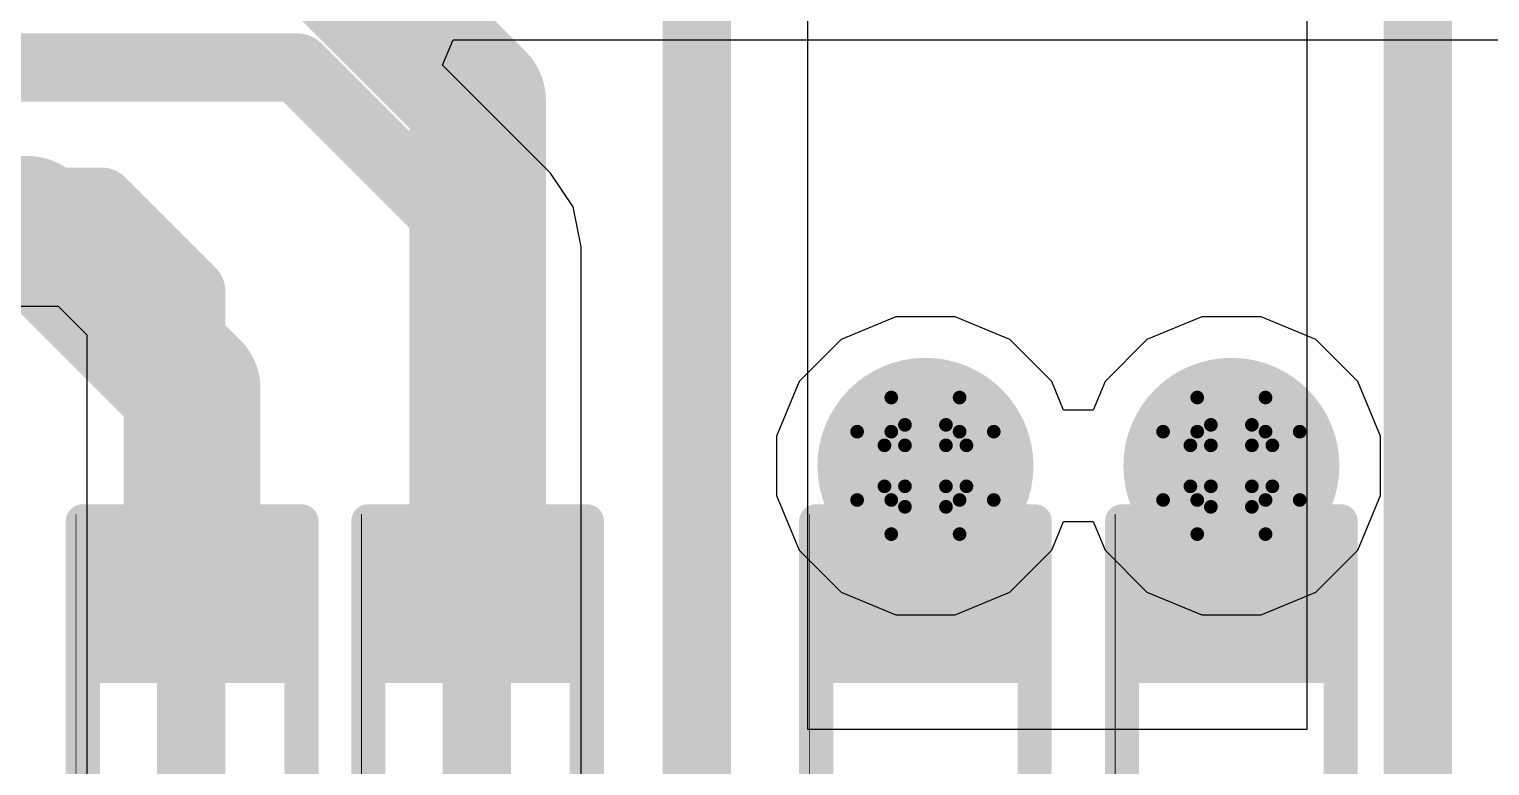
# Model space of a CAD drawing. Header units: inches. Extents: x -4 to 5258, y -4 to 5281.
# Drawn here: x 90.52 to 95.95, y 37.8 to 40.54 of the extents above; entities that cross this region are included whole.
import ezdxf

# ---------------------------------------------------------------- set-up
doc = ezdxf.new("R2010")
doc.units = ezdxf.units.IN
for name, color, linetype in [('Bottom Layer', 5, 'Continuous'), ('Bottom Solder', 6, 'Continuous'), ('Drill Drawing', 1, 'Continuous'), ('Layer 1', 16, 'Continuous'), ('Layer 2', 76, 'Continuous'), ('Top Layer', 1, 'Continuous'), ('Top Overlay', 2, 'Continuous'), ('Top Paste', 8, 'Continuous'), ('Top Solder', 216, 'Continuous'), ('Via Holes', 16, 'Continuous')]:
    doc.layers.add(name, color=color, linetype=linetype)

# ---------------------------------------------------------------- blocks, each defined once
blk = doc.blocks.new('R___0402_56')
at = {"layer": 'Top Layer'}
for points in [[(-0.6985, -0.3175), (-0.6985, 0.3174999999999999), (-0.2413000000000001, 0.3175), (-0.2412999999999999, -0.3174999999999999)], [(0.2413000000000001, -0.3175), (0.2412999999999999, 0.3174999999999999), (0.6985, 0.3175), (0.6985, -0.3174999999999999)]]:
    blk.add_hatch(color=1, dxfattribs=at).paths.add_polyline_path(points)
at = {"layer": 'Top Paste'}
for points in [[(-0.6985, -0.3175), (-0.6985, 0.3174999999999999), (-0.2413000000000001, 0.3175), (-0.2412999999999999, -0.3174999999999999)], [(0.2413000000000001, -0.3175), (0.2412999999999999, 0.3174999999999999), (0.6985, 0.3175), (0.6985, -0.3174999999999999)]]:
    blk.add_hatch(color=8, dxfattribs=at).paths.add_polyline_path(points)
at = {"layer": 'Top Solder'}
for points in [[(-0.75350116, -0.3725011600000001), (-0.75350116, 0.3725011599999999), (-0.18629884, 0.3725011600000001), (-0.1862988399999999, -0.3725011599999999)], [(0.18629884, -0.3725011600000001), (0.1862988399999999, 0.3725011599999999), (0.75350116, 0.3725011600000001), (0.75350116, -0.3725011599999999)]]:
    blk.add_hatch(color=216, dxfattribs=at).paths.add_polyline_path(points)
at = {"layer": 'Top Overlay'}
for points in [[(0.7874, 0.4064, 0.127, 0.127, 0), (-0.7874, 0.4064, 0.127, 0.127, 0)], [(-0.7874, -0.4064, 0.127, 0.127, 0), (-0.7874, 0.4064, 0.127, 0.127, 0)], [(0.7874, -0.4064, 0.127, 0.127, 0), (0.7874, 0.4064, 0.127, 0.127, 0)], [(0.7874, -0.4064, 0.127, 0.127, 0), (-0.7874, -0.4064, 0.127, 0.127, 0)], [(0.8128, -0.4318, 0.0032258, 0.0032258, 0), (-0.8128, -0.4318, 0.0032258, 0.0032258, 0)]]:
    blk.add_lwpolyline(points, format="xyseb", dxfattribs=at)
for points in [[(-0.8191499999999999, 0.4064, 0.0635, 0.0635, 1), (-0.7556499999999999, 0.4064, 0.0635, 0.0635, 1)], [(-0.8191499999999999, 0.4064, 0.0635, 0.0635, 1), (-0.7556499999999999, 0.4064, 0.0635, 0.0635, 1)], [(0.7556499999999999, 0.4064, 0.0635, 0.0635, 1), (0.8191499999999999, 0.4064, 0.0635, 0.0635, 1)], [(0.7556499999999999, 0.4064, 0.0635, 0.0635, 1), (0.8191499999999999, 0.4064, 0.0635, 0.0635, 1)], [(-0.8191499999999999, -0.4064, 0.0635, 0.0635, 1), (-0.7556499999999999, -0.4064, 0.0635, 0.0635, 1)], [(-0.8191499999999999, -0.4064, 0.0635, 0.0635, 1), (-0.7556499999999999, -0.4064, 0.0635, 0.0635, 1)], [(0.7556499999999999, -0.4064, 0.0635, 0.0635, 1), (0.8191499999999999, -0.4064, 0.0635, 0.0635, 1)], [(0.7556499999999999, -0.4064, 0.0635, 0.0635, 1), (0.8191499999999999, -0.4064, 0.0635, 0.0635, 1)], [(-0.81360518, -0.4318, 0.0016129, 0.0016129, 1), (-0.8119948199999999, -0.4318, 0.0016129, 0.0016129, 1)], [(0.8119948199999999, -0.4318, 0.0016129, 0.0016129, 1), (0.81360518, -0.4318, 0.0016129, 0.0016129, 1)]]:
    blk.add_lwpolyline(points, format="xyseb", close=True, dxfattribs=at)
blk = doc.blocks.new('R___0402_58')
at = {"layer": 'Top Layer'}
for points in [[(-0.6985, -0.3175), (-0.6985, 0.3174999999999999), (-0.2413000000000001, 0.3175), (-0.2412999999999999, -0.3174999999999999)], [(0.2413000000000001, -0.3175), (0.2412999999999999, 0.3174999999999999), (0.6985, 0.3175), (0.6985, -0.3174999999999999)]]:
    blk.add_hatch(color=1, dxfattribs=at).paths.add_polyline_path(points)
at = {"layer": 'Top Paste'}
for points in [[(-0.6985, -0.3175), (-0.6985, 0.3174999999999999), (-0.2413000000000001, 0.3175), (-0.2412999999999999, -0.3174999999999999)], [(0.2413000000000001, -0.3175), (0.2412999999999999, 0.3174999999999999), (0.6985, 0.3175), (0.6985, -0.3174999999999999)]]:
    blk.add_hatch(color=8, dxfattribs=at).paths.add_polyline_path(points)
at = {"layer": 'Top Solder'}
for points in [[(-0.75350116, -0.3725011600000001), (-0.75350116, 0.3725011599999999), (-0.18629884, 0.3725011600000001), (-0.1862988399999999, -0.3725011599999999)], [(0.18629884, -0.3725011600000001), (0.1862988399999999, 0.3725011599999999), (0.75350116, 0.3725011600000001), (0.75350116, -0.3725011599999999)]]:
    blk.add_hatch(color=216, dxfattribs=at).paths.add_polyline_path(points)
at = {"layer": 'Top Overlay'}
for points in [[(-0.7874, -0.4064, 0.127, 0.127, 0), (-0.7874, 0.4064, 0.127, 0.127, 0)], [(0.7874, 0.4064, 0.127, 0.127, 0), (-0.7874, 0.4064, 0.127, 0.127, 0)], [(0.7874, -0.4064, 0.127, 0.127, 0), (0.7874, 0.4064, 0.127, 0.127, 0)], [(0.7874, -0.4064, 0.127, 0.127, 0), (-0.7874, -0.4064, 0.127, 0.127, 0)], [(0.8128, -0.4318, 0.0032258, 0.0032258, 0), (-0.8128, -0.4318, 0.0032258, 0.0032258, 0)]]:
    blk.add_lwpolyline(points, format="xyseb", dxfattribs=at)
for points in [[(-0.8191499999999999, 0.4064, 0.0635, 0.0635, 1), (-0.7556499999999999, 0.4064, 0.0635, 0.0635, 1)], [(-0.8191499999999999, 0.4064, 0.0635, 0.0635, 1), (-0.7556499999999999, 0.4064, 0.0635, 0.0635, 1)], [(0.7556499999999999, 0.4064, 0.0635, 0.0635, 1), (0.8191499999999999, 0.4064, 0.0635, 0.0635, 1)], [(0.7556499999999999, 0.4064, 0.0635, 0.0635, 1), (0.8191499999999999, 0.4064, 0.0635, 0.0635, 1)], [(-0.8191499999999999, -0.4064, 0.0635, 0.0635, 1), (-0.7556499999999999, -0.4064, 0.0635, 0.0635, 1)], [(-0.8191499999999999, -0.4064, 0.0635, 0.0635, 1), (-0.7556499999999999, -0.4064, 0.0635, 0.0635, 1)], [(0.7556499999999999, -0.4064, 0.0635, 0.0635, 1), (0.8191499999999999, -0.4064, 0.0635, 0.0635, 1)], [(0.7556499999999999, -0.4064, 0.0635, 0.0635, 1), (0.8191499999999999, -0.4064, 0.0635, 0.0635, 1)], [(-0.81360518, -0.4318, 0.0016129, 0.0016129, 1), (-0.8119948199999999, -0.4318, 0.0016129, 0.0016129, 1)], [(0.8119948199999999, -0.4318, 0.0016129, 0.0016129, 1), (0.81360518, -0.4318, 0.0016129, 0.0016129, 1)]]:
    blk.add_lwpolyline(points, format="xyseb", close=True, dxfattribs=at)
blk = doc.blocks.new('R___0402_62')
at = {"layer": 'Top Layer'}
for points in [[(-0.6985, -0.3175), (-0.6985, 0.3174999999999999), (-0.2413000000000001, 0.3175), (-0.2412999999999999, -0.3174999999999999)], [(0.2413000000000001, -0.3175), (0.2412999999999999, 0.3174999999999999), (0.6985, 0.3175), (0.6985, -0.3174999999999999)]]:
    blk.add_hatch(color=1, dxfattribs=at).paths.add_polyline_path(points)
at = {"layer": 'Top Paste'}
for points in [[(-0.6985, -0.3175), (-0.6985, 0.3174999999999999), (-0.2413000000000001, 0.3175), (-0.2412999999999999, -0.3174999999999999)], [(0.2413000000000001, -0.3175), (0.2412999999999999, 0.3174999999999999), (0.6985, 0.3175), (0.6985, -0.3174999999999999)]]:
    blk.add_hatch(color=8, dxfattribs=at).paths.add_polyline_path(points)
at = {"layer": 'Top Solder'}
for points in [[(-0.75350116, -0.3725011600000001), (-0.75350116, 0.3725011599999999), (-0.18629884, 0.3725011600000001), (-0.1862988399999999, -0.3725011599999999)], [(0.18629884, -0.3725011600000001), (0.1862988399999999, 0.3725011599999999), (0.75350116, 0.3725011600000001), (0.75350116, -0.3725011599999999)]]:
    blk.add_hatch(color=216, dxfattribs=at).paths.add_polyline_path(points)
at = {"layer": 'Top Overlay'}
for points in [[(-0.7874, -0.4064, 0.127, 0.127, 0), (-0.7874, 0.4064, 0.127, 0.127, 0)], [(0.7874, 0.4064, 0.127, 0.127, 0), (-0.7874, 0.4064, 0.127, 0.127, 0)], [(0.7874, -0.4064, 0.127, 0.127, 0), (0.7874, 0.4064, 0.127, 0.127, 0)], [(0.7874, -0.4064, 0.127, 0.127, 0), (-0.7874, -0.4064, 0.127, 0.127, 0)], [(0.8128, -0.4318, 0.0032258, 0.0032258, 0), (-0.8128, -0.4318, 0.0032258, 0.0032258, 0)]]:
    blk.add_lwpolyline(points, format="xyseb", dxfattribs=at)
for points in [[(-0.8191499999999999, 0.4064, 0.0635, 0.0635, 1), (-0.7556499999999999, 0.4064, 0.0635, 0.0635, 1)], [(-0.8191499999999999, 0.4064, 0.0635, 0.0635, 1), (-0.7556499999999999, 0.4064, 0.0635, 0.0635, 1)], [(0.7556499999999999, 0.4064, 0.0635, 0.0635, 1), (0.8191499999999999, 0.4064, 0.0635, 0.0635, 1)], [(0.7556499999999999, 0.4064, 0.0635, 0.0635, 1), (0.8191499999999999, 0.4064, 0.0635, 0.0635, 1)], [(-0.8191499999999999, -0.4064, 0.0635, 0.0635, 1), (-0.7556499999999999, -0.4064, 0.0635, 0.0635, 1)], [(-0.8191499999999999, -0.4064, 0.0635, 0.0635, 1), (-0.7556499999999999, -0.4064, 0.0635, 0.0635, 1)], [(0.7556499999999999, -0.4064, 0.0635, 0.0635, 1), (0.8191499999999999, -0.4064, 0.0635, 0.0635, 1)], [(0.7556499999999999, -0.4064, 0.0635, 0.0635, 1), (0.8191499999999999, -0.4064, 0.0635, 0.0635, 1)], [(-0.81360518, -0.4318, 0.0016129, 0.0016129, 1), (-0.8119948199999999, -0.4318, 0.0016129, 0.0016129, 1)], [(0.8119948199999999, -0.4318, 0.0016129, 0.0016129, 1), (0.81360518, -0.4318, 0.0016129, 0.0016129, 1)]]:
    blk.add_lwpolyline(points, format="xyseb", close=True, dxfattribs=at)
blk = doc.blocks.new('R___0402_64')
at = {"layer": 'Top Layer'}
for points in [[(-0.6985, -0.3175), (-0.6985, 0.3174999999999999), (-0.2413000000000001, 0.3175), (-0.2412999999999999, -0.3174999999999999)], [(0.2413000000000001, -0.3175), (0.2412999999999999, 0.3174999999999999), (0.6985, 0.3175), (0.6985, -0.3174999999999999)]]:
    blk.add_hatch(color=1, dxfattribs=at).paths.add_polyline_path(points)
at = {"layer": 'Top Paste'}
for points in [[(-0.6985, -0.3175), (-0.6985, 0.3174999999999999), (-0.2413000000000001, 0.3175), (-0.2412999999999999, -0.3174999999999999)], [(0.2413000000000001, -0.3175), (0.2412999999999999, 0.3174999999999999), (0.6985, 0.3175), (0.6985, -0.3174999999999999)]]:
    blk.add_hatch(color=8, dxfattribs=at).paths.add_polyline_path(points)
at = {"layer": 'Top Solder'}
for points in [[(-0.75350116, -0.3725011600000001), (-0.75350116, 0.3725011599999999), (-0.18629884, 0.3725011600000001), (-0.1862988399999999, -0.3725011599999999)], [(0.18629884, -0.3725011600000001), (0.1862988399999999, 0.3725011599999999), (0.75350116, 0.3725011600000001), (0.75350116, -0.3725011599999999)]]:
    blk.add_hatch(color=216, dxfattribs=at).paths.add_polyline_path(points)
at = {"layer": 'Top Overlay'}
for points in [[(-0.7874, -0.4064, 0.127, 0.127, 0), (-0.7874, 0.4064, 0.127, 0.127, 0)], [(0.7874, 0.4064, 0.127, 0.127, 0), (-0.7874, 0.4064, 0.127, 0.127, 0)], [(0.7874, -0.4064, 0.127, 0.127, 0), (0.7874, 0.4064, 0.127, 0.127, 0)], [(0.7874, -0.4064, 0.127, 0.127, 0), (-0.7874, -0.4064, 0.127, 0.127, 0)], [(0.8128, -0.4318, 0.0032258, 0.0032258, 0), (-0.8128, -0.4318, 0.0032258, 0.0032258, 0)]]:
    blk.add_lwpolyline(points, format="xyseb", dxfattribs=at)
for points in [[(-0.8191499999999999, 0.4064, 0.0635, 0.0635, 1), (-0.7556499999999999, 0.4064, 0.0635, 0.0635, 1)], [(-0.8191499999999999, 0.4064, 0.0635, 0.0635, 1), (-0.7556499999999999, 0.4064, 0.0635, 0.0635, 1)], [(0.7556499999999999, 0.4064, 0.0635, 0.0635, 1), (0.8191499999999999, 0.4064, 0.0635, 0.0635, 1)], [(0.7556499999999999, 0.4064, 0.0635, 0.0635, 1), (0.8191499999999999, 0.4064, 0.0635, 0.0635, 1)], [(-0.8191499999999999, -0.4064, 0.0635, 0.0635, 1), (-0.7556499999999999, -0.4064, 0.0635, 0.0635, 1)], [(-0.8191499999999999, -0.4064, 0.0635, 0.0635, 1), (-0.7556499999999999, -0.4064, 0.0635, 0.0635, 1)], [(0.7556499999999999, -0.4064, 0.0635, 0.0635, 1), (0.8191499999999999, -0.4064, 0.0635, 0.0635, 1)], [(0.7556499999999999, -0.4064, 0.0635, 0.0635, 1), (0.8191499999999999, -0.4064, 0.0635, 0.0635, 1)], [(-0.81360518, -0.4318, 0.0016129, 0.0016129, 1), (-0.8119948199999999, -0.4318, 0.0016129, 0.0016129, 1)], [(0.8119948199999999, -0.4318, 0.0016129, 0.0016129, 1), (0.81360518, -0.4318, 0.0016129, 0.0016129, 1)]]:
    blk.add_lwpolyline(points, format="xyseb", close=True, dxfattribs=at)

msp = doc.modelspace()

# ---------------------------------------------------------------- hatches: boundary and pattern name
at = {"layer": 'Bottom Layer'}
h = msp.add_hatch(color=5, dxfattribs=at)
edge = h.paths.add_edge_path()
edge.add_arc((93.85471196, 38.91339436), 0.2999994, 0, 360)
h = msp.add_hatch(color=5, dxfattribs=at)
edge = h.paths.add_edge_path()
edge.add_arc((94.99217983999999, 38.91339436), 0.2999994, 0, 360)
at = {"layer": 'Bottom Solder'}
h = msp.add_hatch(color=6, dxfattribs=at)
edge = h.paths.add_edge_path()
edge.add_arc((93.85471196, 38.91339436), 0.4015993999999999, 0, 360)
h = msp.add_hatch(color=6, dxfattribs=at)
edge = h.paths.add_edge_path()
edge.add_arc((94.99217983999999, 38.91339436), 0.4015993999999999, 0, 360)
at = {"layer": 'Layer 1'}
h = msp.add_hatch(color=16, dxfattribs=at)
edge = h.paths.add_edge_path()
edge.add_arc((93.85471196, 38.91339436), 0.2999994, 0, 360)
h = msp.add_hatch(color=16, dxfattribs=at)
edge = h.paths.add_edge_path()
edge.add_arc((94.99217983999999, 38.91339436), 0.2999994, 0, 360)
at = {"layer": 'Layer 2'}
h = msp.add_hatch(color=76, dxfattribs=at)
edge = h.paths.add_edge_path()
edge.add_arc((93.85471196, 38.91339436), 0.2999994, 0, 360)
h = msp.add_hatch(color=76, dxfattribs=at)
edge = h.paths.add_edge_path()
edge.add_arc((94.99217983999999, 38.91339436), 0.2999994, 0, 360)
at = {"layer": 'Top Layer'}
h = msp.add_hatch(color=1, dxfattribs=at)
edge = h.paths.add_edge_path()
edge.add_arc((93.85471196, 38.91339436), 0.2999994, 0, 360)
h = msp.add_hatch(color=1, dxfattribs=at)
edge = h.paths.add_edge_path()
edge.add_arc((94.99217983999999, 38.91339436), 0.2999994, 0, 360)
for points in [[(93.55400644, 38.38854654), (94.15612868, 38.38854654), (94.15612868, 38.91339182), (93.55400644, 38.91339182)], [(94.69147432, 38.38854654), (95.29359656, 38.38854654), (95.29359656, 38.91339182), (94.69147432, 38.91339182)], [(90.81060831999999, 38.1081915), (91.44560832, 38.1081915), (91.44560832, 38.6182235), (90.81060831999999, 38.6182235)], [(91.87194477999999, 38.1081915), (92.50694478, 38.1081915), (92.50694478, 38.6182235), (91.87194477999999, 38.6182235)]]:
    msp.add_hatch(color=1, dxfattribs=at).paths.add_polyline_path(points)
at = {"layer": 'Top Solder'}
h = msp.add_hatch(color=216, dxfattribs=at)
edge = h.paths.add_edge_path()
edge.add_arc((93.85471196, 38.91339436), 0.4015993999999999, 0, 360)
h = msp.add_hatch(color=216, dxfattribs=at)
edge = h.paths.add_edge_path()
edge.add_arc((94.99217983999999, 38.91339436), 0.4015993999999999, 0, 360)
at = {"layer": 'Via Holes'}
h = msp.add_hatch(color=7, dxfattribs=at)
edge = h.paths.add_edge_path()
edge.add_arc((93.85471196, 38.91339436), 0.1499997, 0, 360)
h = msp.add_hatch(color=7, dxfattribs=at)
edge = h.paths.add_edge_path()
edge.add_arc((94.99217983999999, 38.91339436), 0.1499997, 0, 360)

# ---------------------------------------------------------------- linework, layer by layer
at = {"layer": 'Drill Drawing'}
for points in [[(93.72771196, 39.04039436, 0.0508, 0.0508, 0), (93.72771196, 39.16739436, 0.0508, 0.0508, 0)], [(93.72771196, 39.16739436, 0.0508, 0.0508, 0), (93.98171196, 39.16739436, 0.0508, 0.0508, 0)], [(93.98171196, 39.04039436, 0.0508, 0.0508, 0), (93.98171196, 39.16739436, 0.0508, 0.0508, 0)], [(94.86517984, 39.04039436, 0.0508, 0.0508, 0), (94.86517984, 39.16739436, 0.0508, 0.0508, 0)], [(94.86517984, 39.16739436, 0.0508, 0.0508, 0), (95.11917983999999, 39.16739436, 0.0508, 0.0508, 0)], [(95.11917983999999, 39.04039436, 0.0508, 0.0508, 0), (95.11917983999999, 39.16739436, 0.0508, 0.0508, 0)], [(93.60071196, 38.78639436, 0.0508, 0.0508, 0), (93.60071196, 39.04039436, 0.0508, 0.0508, 0)], [(93.60071196, 39.04039436, 0.0508, 0.0508, 0), (93.72771196, 39.04039436, 0.0508, 0.0508, 0)], [(93.77851195999999, 38.98959436, 0.0508, 0.0508, 0), (93.77851195999999, 39.06579436, 0.0508, 0.0508, 0)], [(93.77851195999999, 39.06579436, 0.0508, 0.0508, 0), (93.93091195999999, 39.06579436, 0.0508, 0.0508, 0)], [(93.93091195999999, 38.98959436, 0.0508, 0.0508, 0), (93.93091195999999, 39.06579436, 0.0508, 0.0508, 0)], [(93.98171196, 39.04039436, 0.0508, 0.0508, 0), (94.10871196, 39.04039436, 0.0508, 0.0508, 0)], [(94.10871196, 38.78639436, 0.0508, 0.0508, 0), (94.10871196, 39.04039436, 0.0508, 0.0508, 0)], [(94.73817984, 38.78639436, 0.0508, 0.0508, 0), (94.73817984, 39.04039436, 0.0508, 0.0508, 0)], [(94.73817984, 39.04039436, 0.0508, 0.0508, 0), (94.86517984, 39.04039436, 0.0508, 0.0508, 0)], [(94.91597984, 38.98959436, 0.0508, 0.0508, 0), (94.91597984, 39.06579436, 0.0508, 0.0508, 0)], [(94.91597984, 39.06579436, 0.0508, 0.0508, 0), (95.06837983999999, 39.06579436, 0.0508, 0.0508, 0)], [(95.06837983999999, 38.98959436, 0.0508, 0.0508, 0), (95.06837983999999, 39.06579436, 0.0508, 0.0508, 0)], [(95.11917983999999, 39.04039436, 0.0508, 0.0508, 0), (95.24617984, 39.04039436, 0.0508, 0.0508, 0)], [(95.24617984, 38.78639436, 0.0508, 0.0508, 0), (95.24617984, 39.04039436, 0.0508, 0.0508, 0)], [(93.70231195999999, 38.83719436, 0.0508, 0.0508, 0), (93.70231195999999, 38.98959436, 0.0508, 0.0508, 0)], [(93.70231195999999, 38.98959436, 0.0508, 0.0508, 0), (93.77851195999999, 38.98959436, 0.0508, 0.0508, 0)], [(93.93091195999999, 38.98959436, 0.0508, 0.0508, 0), (94.00711195999999, 38.98959436, 0.0508, 0.0508, 0)], [(94.00711195999999, 38.83719436, 0.0508, 0.0508, 0), (94.00711195999999, 38.98959436, 0.0508, 0.0508, 0)], [(94.83977983999999, 38.83719436, 0.0508, 0.0508, 0), (94.83977983999999, 38.98959436, 0.0508, 0.0508, 0)], [(94.83977983999999, 38.98959436, 0.0508, 0.0508, 0), (94.91597984, 38.98959436, 0.0508, 0.0508, 0)], [(95.06837983999999, 38.98959436, 0.0508, 0.0508, 0), (95.14457983999999, 38.98959436, 0.0508, 0.0508, 0)], [(95.14457983999999, 38.83719436, 0.0508, 0.0508, 0), (95.14457983999999, 38.98959436, 0.0508, 0.0508, 0)], [(93.70231195999999, 38.83719436, 0.0508, 0.0508, 0), (93.77851195999999, 38.83719436, 0.0508, 0.0508, 0)], [(93.77851195999999, 38.76099436, 0.0508, 0.0508, 0), (93.77851195999999, 38.83719436, 0.0508, 0.0508, 0)], [(93.93091195999999, 38.83719436, 0.0508, 0.0508, 0), (94.00711195999999, 38.83719436, 0.0508, 0.0508, 0)], [(93.93091195999999, 38.76099436, 0.0508, 0.0508, 0), (93.93091195999999, 38.83719436, 0.0508, 0.0508, 0)], [(94.83977983999999, 38.83719436, 0.0508, 0.0508, 0), (94.91597984, 38.83719436, 0.0508, 0.0508, 0)], [(94.91597984, 38.76099436, 0.0508, 0.0508, 0), (94.91597984, 38.83719436, 0.0508, 0.0508, 0)], [(95.06837983999999, 38.83719436, 0.0508, 0.0508, 0), (95.14457983999999, 38.83719436, 0.0508, 0.0508, 0)], [(95.06837983999999, 38.76099436, 0.0508, 0.0508, 0), (95.06837983999999, 38.83719436, 0.0508, 0.0508, 0)], [(93.60071196, 38.78639436, 0.0508, 0.0508, 0), (93.72771196, 38.78639436, 0.0508, 0.0508, 0)], [(93.72771196, 38.65939435999999, 0.0508, 0.0508, 0), (93.72771196, 38.78639436, 0.0508, 0.0508, 0)], [(93.77851195999999, 38.76099436, 0.0508, 0.0508, 0), (93.93091195999999, 38.76099436, 0.0508, 0.0508, 0)], [(93.98171196, 38.78639436, 0.0508, 0.0508, 0), (94.10871196, 38.78639436, 0.0508, 0.0508, 0)], [(93.98171196, 38.65939435999999, 0.0508, 0.0508, 0), (93.98171196, 38.78639436, 0.0508, 0.0508, 0)], [(94.73817984, 38.78639436, 0.0508, 0.0508, 0), (94.86517984, 38.78639436, 0.0508, 0.0508, 0)], [(94.86517984, 38.65939435999999, 0.0508, 0.0508, 0), (94.86517984, 38.78639436, 0.0508, 0.0508, 0)], [(94.91597984, 38.76099436, 0.0508, 0.0508, 0), (95.06837983999999, 38.76099436, 0.0508, 0.0508, 0)], [(95.11917983999999, 38.78639436, 0.0508, 0.0508, 0), (95.24617984, 38.78639436, 0.0508, 0.0508, 0)], [(95.11917983999999, 38.65939435999999, 0.0508, 0.0508, 0), (95.11917983999999, 38.78639436, 0.0508, 0.0508, 0)], [(93.72771196, 38.65939435999999, 0.0508, 0.0508, 0), (93.98171196, 38.65939435999999, 0.0508, 0.0508, 0)], [(94.86517984, 38.65939435999999, 0.0508, 0.0508, 0), (95.11917983999999, 38.65939435999999, 0.0508, 0.0508, 0)]]:
    msp.add_lwpolyline(points, format="xyseb", dxfattribs=at)
for points in [[(93.71501196, 39.16739436, 0.0254, 0.0254, 1), (93.74041195999999, 39.16739436, 0.0254, 0.0254, 1)], [(93.71501196, 39.16739436, 0.0254, 0.0254, 1), (93.74041195999999, 39.16739436, 0.0254, 0.0254, 1)], [(93.96901195999999, 39.16739436, 0.0254, 0.0254, 1), (93.99441196, 39.16739436, 0.0254, 0.0254, 1)], [(93.96901195999999, 39.16739436, 0.0254, 0.0254, 1), (93.99441196, 39.16739436, 0.0254, 0.0254, 1)], [(94.85247983999999, 39.16739436, 0.0254, 0.0254, 1), (94.87787984, 39.16739436, 0.0254, 0.0254, 1)], [(94.85247983999999, 39.16739436, 0.0254, 0.0254, 1), (94.87787984, 39.16739436, 0.0254, 0.0254, 1)], [(95.10647983999999, 39.16739436, 0.0254, 0.0254, 1), (95.13187984, 39.16739436, 0.0254, 0.0254, 1)], [(95.10647983999999, 39.16739436, 0.0254, 0.0254, 1), (95.13187984, 39.16739436, 0.0254, 0.0254, 1)], [(93.58801196, 39.04039436, 0.0254, 0.0254, 1), (93.61341196, 39.04039436, 0.0254, 0.0254, 1)], [(93.58801196, 39.04039436, 0.0254, 0.0254, 1), (93.61341196, 39.04039436, 0.0254, 0.0254, 1)], [(93.71501196, 39.04039436, 0.0254, 0.0254, 1), (93.74041195999999, 39.04039436, 0.0254, 0.0254, 1)], [(93.71501196, 39.04039436, 0.0254, 0.0254, 1), (93.74041195999999, 39.04039436, 0.0254, 0.0254, 1)], [(93.76581196, 39.06579436, 0.0254, 0.0254, 1), (93.79121196, 39.06579436, 0.0254, 0.0254, 1)], [(93.76581196, 39.06579436, 0.0254, 0.0254, 1), (93.79121196, 39.06579436, 0.0254, 0.0254, 1)], [(93.91821196, 39.06579436, 0.0254, 0.0254, 1), (93.94361196, 39.06579436, 0.0254, 0.0254, 1)], [(93.91821196, 39.06579436, 0.0254, 0.0254, 1), (93.94361196, 39.06579436, 0.0254, 0.0254, 1)], [(93.96901195999999, 39.04039436, 0.0254, 0.0254, 1), (93.99441196, 39.04039436, 0.0254, 0.0254, 1)], [(93.96901195999999, 39.04039436, 0.0254, 0.0254, 1), (93.99441196, 39.04039436, 0.0254, 0.0254, 1)], [(94.09601196, 39.04039436, 0.0254, 0.0254, 1), (94.12141196, 39.04039436, 0.0254, 0.0254, 1)], [(94.09601196, 39.04039436, 0.0254, 0.0254, 1), (94.12141196, 39.04039436, 0.0254, 0.0254, 1)], [(94.72547983999999, 39.04039436, 0.0254, 0.0254, 1), (94.75087984, 39.04039436, 0.0254, 0.0254, 1)], [(94.72547983999999, 39.04039436, 0.0254, 0.0254, 1), (94.75087984, 39.04039436, 0.0254, 0.0254, 1)], [(94.85247983999999, 39.04039436, 0.0254, 0.0254, 1), (94.87787984, 39.04039436, 0.0254, 0.0254, 1)], [(94.85247983999999, 39.04039436, 0.0254, 0.0254, 1), (94.87787984, 39.04039436, 0.0254, 0.0254, 1)], [(94.90327984, 39.06579436, 0.0254, 0.0254, 1), (94.92867983999999, 39.06579436, 0.0254, 0.0254, 1)], [(94.90327984, 39.06579436, 0.0254, 0.0254, 1), (94.92867983999999, 39.06579436, 0.0254, 0.0254, 1)], [(95.05567984, 39.06579436, 0.0254, 0.0254, 1), (95.08107984, 39.06579436, 0.0254, 0.0254, 1)], [(95.05567984, 39.06579436, 0.0254, 0.0254, 1), (95.08107984, 39.06579436, 0.0254, 0.0254, 1)], [(95.10647983999999, 39.04039436, 0.0254, 0.0254, 1), (95.13187984, 39.04039436, 0.0254, 0.0254, 1)], [(95.10647983999999, 39.04039436, 0.0254, 0.0254, 1), (95.13187984, 39.04039436, 0.0254, 0.0254, 1)], [(95.23347983999999, 39.04039436, 0.0254, 0.0254, 1), (95.25887983999999, 39.04039436, 0.0254, 0.0254, 1)], [(95.23347983999999, 39.04039436, 0.0254, 0.0254, 1), (95.25887983999999, 39.04039436, 0.0254, 0.0254, 1)], [(93.68961196, 38.98959436, 0.0254, 0.0254, 1), (93.71501196, 38.98959436, 0.0254, 0.0254, 1)], [(93.68961196, 38.98959436, 0.0254, 0.0254, 1), (93.71501196, 38.98959436, 0.0254, 0.0254, 1)], [(93.76581196, 38.98959436, 0.0254, 0.0254, 1), (93.79121196, 38.98959436, 0.0254, 0.0254, 1)], [(93.76581196, 38.98959436, 0.0254, 0.0254, 1), (93.79121196, 38.98959436, 0.0254, 0.0254, 1)], [(93.91821196, 38.98959436, 0.0254, 0.0254, 1), (93.94361196, 38.98959436, 0.0254, 0.0254, 1)], [(93.91821196, 38.98959436, 0.0254, 0.0254, 1), (93.94361196, 38.98959436, 0.0254, 0.0254, 1)], [(93.99441196, 38.98959436, 0.0254, 0.0254, 1), (94.01981196, 38.98959436, 0.0254, 0.0254, 1)], [(93.99441196, 38.98959436, 0.0254, 0.0254, 1), (94.01981196, 38.98959436, 0.0254, 0.0254, 1)], [(94.82707984, 38.98959436, 0.0254, 0.0254, 1), (94.85247983999999, 38.98959436, 0.0254, 0.0254, 1)], [(94.82707984, 38.98959436, 0.0254, 0.0254, 1), (94.85247983999999, 38.98959436, 0.0254, 0.0254, 1)], [(94.90327984, 38.98959436, 0.0254, 0.0254, 1), (94.92867983999999, 38.98959436, 0.0254, 0.0254, 1)], [(94.90327984, 38.98959436, 0.0254, 0.0254, 1), (94.92867983999999, 38.98959436, 0.0254, 0.0254, 1)], [(95.05567984, 38.98959436, 0.0254, 0.0254, 1), (95.08107984, 38.98959436, 0.0254, 0.0254, 1)], [(95.05567984, 38.98959436, 0.0254, 0.0254, 1), (95.08107984, 38.98959436, 0.0254, 0.0254, 1)], [(95.13187984, 38.98959436, 0.0254, 0.0254, 1), (95.15727983999999, 38.98959436, 0.0254, 0.0254, 1)], [(95.13187984, 38.98959436, 0.0254, 0.0254, 1), (95.15727983999999, 38.98959436, 0.0254, 0.0254, 1)], [(93.68961196, 38.83719436, 0.0254, 0.0254, 1), (93.71501196, 38.83719436, 0.0254, 0.0254, 1)], [(93.68961196, 38.83719436, 0.0254, 0.0254, 1), (93.71501196, 38.83719436, 0.0254, 0.0254, 1)], [(93.76581196, 38.83719436, 0.0254, 0.0254, 1), (93.79121196, 38.83719436, 0.0254, 0.0254, 1)], [(93.76581196, 38.83719436, 0.0254, 0.0254, 1), (93.79121196, 38.83719436, 0.0254, 0.0254, 1)], [(93.91821196, 38.83719436, 0.0254, 0.0254, 1), (93.94361196, 38.83719436, 0.0254, 0.0254, 1)], [(93.91821196, 38.83719436, 0.0254, 0.0254, 1), (93.94361196, 38.83719436, 0.0254, 0.0254, 1)], [(93.99441196, 38.83719436, 0.0254, 0.0254, 1), (94.01981196, 38.83719436, 0.0254, 0.0254, 1)], [(93.99441196, 38.83719436, 0.0254, 0.0254, 1), (94.01981196, 38.83719436, 0.0254, 0.0254, 1)], [(94.82707984, 38.83719436, 0.0254, 0.0254, 1), (94.85247983999999, 38.83719436, 0.0254, 0.0254, 1)], [(94.82707984, 38.83719436, 0.0254, 0.0254, 1), (94.85247983999999, 38.83719436, 0.0254, 0.0254, 1)], [(94.90327984, 38.83719436, 0.0254, 0.0254, 1), (94.92867983999999, 38.83719436, 0.0254, 0.0254, 1)], [(94.90327984, 38.83719436, 0.0254, 0.0254, 1), (94.92867983999999, 38.83719436, 0.0254, 0.0254, 1)], [(95.05567984, 38.83719436, 0.0254, 0.0254, 1), (95.08107984, 38.83719436, 0.0254, 0.0254, 1)], [(95.05567984, 38.83719436, 0.0254, 0.0254, 1), (95.08107984, 38.83719436, 0.0254, 0.0254, 1)], [(95.13187984, 38.83719436, 0.0254, 0.0254, 1), (95.15727983999999, 38.83719436, 0.0254, 0.0254, 1)], [(95.13187984, 38.83719436, 0.0254, 0.0254, 1), (95.15727983999999, 38.83719436, 0.0254, 0.0254, 1)], [(93.58801196, 38.78639436, 0.0254, 0.0254, 1), (93.61341196, 38.78639436, 0.0254, 0.0254, 1)], [(93.58801196, 38.78639436, 0.0254, 0.0254, 1), (93.61341196, 38.78639436, 0.0254, 0.0254, 1)], [(93.71501196, 38.78639436, 0.0254, 0.0254, 1), (93.74041195999999, 38.78639436, 0.0254, 0.0254, 1)], [(93.71501196, 38.78639436, 0.0254, 0.0254, 1), (93.74041195999999, 38.78639436, 0.0254, 0.0254, 1)], [(93.76581196, 38.76099436, 0.0254, 0.0254, 1), (93.79121196, 38.76099436, 0.0254, 0.0254, 1)], [(93.76581196, 38.76099436, 0.0254, 0.0254, 1), (93.79121196, 38.76099436, 0.0254, 0.0254, 1)], [(93.91821196, 38.76099436, 0.0254, 0.0254, 1), (93.94361196, 38.76099436, 0.0254, 0.0254, 1)], [(93.91821196, 38.76099436, 0.0254, 0.0254, 1), (93.94361196, 38.76099436, 0.0254, 0.0254, 1)], [(93.96901195999999, 38.78639436, 0.0254, 0.0254, 1), (93.99441196, 38.78639436, 0.0254, 0.0254, 1)], [(93.96901195999999, 38.78639436, 0.0254, 0.0254, 1), (93.99441196, 38.78639436, 0.0254, 0.0254, 1)], [(94.09601196, 38.78639436, 0.0254, 0.0254, 1), (94.12141196, 38.78639436, 0.0254, 0.0254, 1)], [(94.09601196, 38.78639436, 0.0254, 0.0254, 1), (94.12141196, 38.78639436, 0.0254, 0.0254, 1)], [(94.72547983999999, 38.78639436, 0.0254, 0.0254, 1), (94.75087984, 38.78639436, 0.0254, 0.0254, 1)], [(94.72547983999999, 38.78639436, 0.0254, 0.0254, 1), (94.75087984, 38.78639436, 0.0254, 0.0254, 1)], [(94.85247983999999, 38.78639436, 0.0254, 0.0254, 1), (94.87787984, 38.78639436, 0.0254, 0.0254, 1)], [(94.85247983999999, 38.78639436, 0.0254, 0.0254, 1), (94.87787984, 38.78639436, 0.0254, 0.0254, 1)], [(94.90327984, 38.76099436, 0.0254, 0.0254, 1), (94.92867983999999, 38.76099436, 0.0254, 0.0254, 1)], [(94.90327984, 38.76099436, 0.0254, 0.0254, 1), (94.92867983999999, 38.76099436, 0.0254, 0.0254, 1)], [(95.05567984, 38.76099436, 0.0254, 0.0254, 1), (95.08107984, 38.76099436, 0.0254, 0.0254, 1)], [(95.05567984, 38.76099436, 0.0254, 0.0254, 1), (95.08107984, 38.76099436, 0.0254, 0.0254, 1)], [(95.10647983999999, 38.78639436, 0.0254, 0.0254, 1), (95.13187984, 38.78639436, 0.0254, 0.0254, 1)], [(95.10647983999999, 38.78639436, 0.0254, 0.0254, 1), (95.13187984, 38.78639436, 0.0254, 0.0254, 1)], [(95.23347983999999, 38.78639436, 0.0254, 0.0254, 1), (95.25887983999999, 38.78639436, 0.0254, 0.0254, 1)], [(95.23347983999999, 38.78639436, 0.0254, 0.0254, 1), (95.25887983999999, 38.78639436, 0.0254, 0.0254, 1)], [(93.71501196, 38.65939435999999, 0.0254, 0.0254, 1), (93.74041195999999, 38.65939435999999, 0.0254, 0.0254, 1)], [(93.71501196, 38.65939435999999, 0.0254, 0.0254, 1), (93.74041195999999, 38.65939435999999, 0.0254, 0.0254, 1)], [(93.96901195999999, 38.65939435999999, 0.0254, 0.0254, 1), (93.99441196, 38.65939435999999, 0.0254, 0.0254, 1)], [(93.96901195999999, 38.65939435999999, 0.0254, 0.0254, 1), (93.99441196, 38.65939435999999, 0.0254, 0.0254, 1)], [(94.85247983999999, 38.65939435999999, 0.0254, 0.0254, 1), (94.87787984, 38.65939435999999, 0.0254, 0.0254, 1)], [(94.85247983999999, 38.65939435999999, 0.0254, 0.0254, 1), (94.87787984, 38.65939435999999, 0.0254, 0.0254, 1)], [(95.10647983999999, 38.65939435999999, 0.0254, 0.0254, 1), (95.13187984, 38.65939435999999, 0.0254, 0.0254, 1)], [(95.10647983999999, 38.65939435999999, 0.0254, 0.0254, 1), (95.13187984, 38.65939435999999, 0.0254, 0.0254, 1)]]:
    msp.add_lwpolyline(points, format="xyseb", close=True, dxfattribs=at)
at = {"layer": 'Layer 2'}
for p, q in [((92.05950091999999, 40.40350314), (92.09838069999999, 40.49737138)), ((92.09838069999999, 40.49737138), (117.02225008, 40.49737138)), ((92.4608387, 40.00216536), (92.05950091999999, 40.40350314)), ((92.54504732, 39.87613818), (92.4608387, 40.00216536)), ((92.574618, 39.7274796), (92.54504732, 39.87613818)), ((92.574618, 37.43378594), (92.574618, 39.7274796)), ((85.6040706, 39.50736319999999), (90.62948091999999, 39.50736319999999)), ((90.62948091999999, 39.50736319999999), (90.73635141999999, 39.40049016)), ((93.74451405999999, 39.46739375999999), (93.5408975, 39.38305305999999)), ((93.96490985999999, 39.46739375999999), (93.74451405999999, 39.46739375999999)), ((94.16852641999999, 39.38305305999999), (93.96490985999999, 39.46739375999999)), ((94.88198194, 39.46739375999999), (94.67836537999999, 39.38305305999999)), ((95.10237774, 39.46739375999999), (94.88198194, 39.46739375999999)), ((95.3059943, 39.38305305999999), (95.10237774, 39.46739375999999)), ((90.73635141999999, 39.40049016), (90.73635141999999, 37.43378594)), ((93.5408975, 39.38305305999999), (93.38505325999999, 39.22720881999999)), ((94.32437066, 39.22720881999999), (94.16852641999999, 39.38305305999999)), ((94.67836537999999, 39.38305305999999), (94.52252114, 39.22720881999999)), ((95.46183853999999, 39.22720881999999), (95.3059943, 39.38305305999999)), ((93.38505325999999, 39.22720881999999), (93.30071256, 39.02359225999999)), ((94.36845998, 39.12076758), (94.32437066, 39.22720881999999)), ((94.52252114, 39.22720881999999), (94.47843182, 39.12076758)), ((95.54617923999999, 39.02359225999999), (95.46183853999999, 39.22720881999999)), ((94.47843182, 39.12076758), (94.36845998, 39.12076758)), ((93.30071256, 39.02359225999999), (93.30071256, 38.80319646)), ((95.54617923999999, 38.80319646), (95.54617923999999, 39.02359225999999)), ((93.30071256, 38.80319646), (93.38505325999999, 38.5995799)), ((95.46183853999999, 38.5995799), (95.54617923999999, 38.80319646)), ((94.32437066, 38.5995799), (94.36845998, 38.70602114)), ((94.36845998, 38.70602114), (94.47843182, 38.70602114)), ((94.47843182, 38.70602114), (94.52252114, 38.5995799)), ((93.38505325999999, 38.5995799), (93.5408975, 38.44373565999999)), ((94.16852641999999, 38.44373565999999), (94.32437066, 38.5995799)), ((94.52252114, 38.5995799), (94.67836537999999, 38.44373565999999)), ((95.3059943, 38.44373565999999), (95.46183853999999, 38.5995799)), ((93.5408975, 38.44373565999999), (93.74451405999999, 38.35939496)), ((93.96490985999999, 38.35939496), (94.16852641999999, 38.44373565999999)), ((94.67836537999999, 38.44373565999999), (94.88198194, 38.35939496)), ((95.10237774, 38.35939496), (95.3059943, 38.44373565999999)), ((93.74451405999999, 38.35939496), (93.96490985999999, 38.35939496)), ((94.88198194, 38.35939496), (95.10237774, 38.35939496))]:
    msp.add_line(p, q, dxfattribs=at)
for points in [[(47.83244942, 40.39458266, 0.254, 0.254, 0), (91.51904988, 40.39458266, 0.254, 0.254, 0)], [(91.51904988, 40.39458266, 0.254, 0.254, 0), (92.18615294, 39.7274796, 0.254, 0.254, 0)], [(48.03903777999999, 39.89582825999999, 0.254, 0.254, 0), (90.79038737999998, 39.89582825999999, 0.254, 0.254, 0)], [(90.79038737999998, 39.89582825999999, 0.254, 0.254, 0), (91.12481647999999, 39.56139915999999, 0.254, 0.254, 0)], [(92.18615294, 37.03877784, 0.254, 0.254, 0), (92.18615294, 39.7274796, 0.254, 0.254, 0)], [(91.12481647999999, 37.03877784, 0.254, 0.254, 0), (91.12481647999999, 39.56139915999999, 0.254, 0.254, 0)]]:
    msp.add_lwpolyline(points, format="xyseb", dxfattribs=at)
for points in [[(91.45554987999999, 40.39458266, 0.127, 0.127, 1), (91.58254987999999, 40.39458266, 0.127, 0.127, 1)], [(91.45554987999999, 40.39458266, 0.127, 0.127, 1), (91.58254987999999, 40.39458266, 0.127, 0.127, 1)], [(90.72688738, 39.89582825999999, 0.127, 0.127, 1), (90.85388738, 39.89582825999999, 0.127, 0.127, 1)], [(90.72688738, 39.89582825999999, 0.127, 0.127, 1), (90.85388738, 39.89582825999999, 0.127, 0.127, 1)], [(92.12265294, 39.7274796, 0.127, 0.127, 1), (92.24965293999999, 39.7274796, 0.127, 0.127, 1)], [(92.12265294, 39.7274796, 0.127, 0.127, 1), (92.24965293999999, 39.7274796, 0.127, 0.127, 1)], [(91.06131647999999, 39.56139915999999, 0.127, 0.127, 1), (91.18831647999998, 39.56139915999999, 0.127, 0.127, 1)], [(91.06131647999999, 39.56139915999999, 0.127, 0.127, 1), (91.18831647999998, 39.56139915999999, 0.127, 0.127, 1)]]:
    msp.add_lwpolyline(points, format="xyseb", close=True, dxfattribs=at)
at = {"layer": 'Top Layer'}
for p, q in [((95.27312162, 49.59530085999999), (95.27312162, 37.9324235)), ((93.41686168, 37.9324235), (93.41686168, 48.89667132)), ((95.27312162, 37.9324235), (93.41686168, 37.9324235))]:
    msp.add_line(p, q, dxfattribs=at)
for points in [[(95.68551348, 34.72801538, 0.254, 0.254, 0), (95.68551348, 49.7661184, 0.254, 0.254, 0)], [(93.00446982, 37.23431974, 0.254, 0.254, 0), (93.00446982, 48.89667132, 0.254, 0.254, 0)], [(91.57653008, 40.88710389999999, 0.508, 0.508, 0), (92.1894524, 40.27418158, 0.508, 0.508, 0)], [(92.1894524, 38.38963112, 0.508, 0.508, 0), (92.1894524, 40.27418158, 0.508, 0.508, 0)], [(88.74545624, 39.81159424, 0.508, 0.508, 0), (90.51763455999999, 39.81159424, 0.508, 0.508, 0)], [(90.51763455999999, 39.81159424, 0.508, 0.508, 0), (91.12810832, 39.20112048, 0.508, 0.508, 0)], [(91.12810832, 38.3896235, 0.508, 0.508, 0), (91.12810832, 39.20112048, 0.508, 0.508, 0)], [(93.85471196, 38.3896235, 0.3809999999999999, 0.3809999999999999, 0), (93.85471196, 38.91339436, 0.3809999999999999, 0.3809999999999999, 0)], [(94.99217983999999, 38.3896235, 0.3809999999999999, 0.3809999999999999, 0), (94.99217983999999, 38.91339436, 0.3809999999999999, 0.3809999999999999, 0)], [(92.18944478, 38.3896235, 0.508, 0.508, 0), (92.1894524, 38.38963112, 0.508, 0.508, 0)]]:
    msp.add_lwpolyline(points, format="xyseb", dxfattribs=at)
for points in [[(92.06245239999998, 40.27418158, 0.254, 0.254, 1), (92.31645239999999, 40.27418158, 0.254, 0.254, 1)], [(92.06245239999998, 40.27418158, 0.254, 0.254, 1), (92.31645239999999, 40.27418158, 0.254, 0.254, 1)], [(90.39063456, 39.81159424, 0.254, 0.254, 1), (90.64463455999999, 39.81159424, 0.254, 0.254, 1)], [(90.39063456, 39.81159424, 0.254, 0.254, 1), (90.64463455999999, 39.81159424, 0.254, 0.254, 1)], [(91.00110832, 39.20112048, 0.254, 0.254, 1), (91.25510831999999, 39.20112048, 0.254, 0.254, 1)], [(91.00110832, 39.20112048, 0.254, 0.254, 1), (91.25510831999999, 39.20112048, 0.254, 0.254, 1)], [(93.75946196, 38.91339436, 0.1905, 0.1905, 1), (93.94996196, 38.91339436, 0.1905, 0.1905, 1)], [(94.89692984, 38.91339436, 0.1905, 0.1905, 1), (95.08742984, 38.91339436, 0.1905, 0.1905, 1)], [(91.00110832, 38.3896235, 0.254, 0.254, 1), (91.25510831999999, 38.3896235, 0.254, 0.254, 1)], [(92.06244477999999, 38.3896235, 0.254, 0.254, 1), (92.31644478, 38.3896235, 0.254, 0.254, 1)], [(92.06245239999998, 38.38963112, 0.254, 0.254, 1), (92.31645239999999, 38.38963112, 0.254, 0.254, 1)], [(92.06245239999998, 38.38963112, 0.254, 0.254, 1), (92.31645239999999, 38.38963112, 0.254, 0.254, 1)], [(93.75946196, 38.3896235, 0.1905, 0.1905, 1), (93.94996196, 38.3896235, 0.1905, 0.1905, 1)], [(94.89692984, 38.3896235, 0.1905, 0.1905, 1), (95.08742984, 38.3896235, 0.1905, 0.1905, 1)]]:
    msp.add_lwpolyline(points, format="xyseb", close=True, dxfattribs=at)

# ---------------------------------------------------------------- block references
at = {"rotation": 270}
for name, p in [('R___0402_56', (91.12810832, 37.9197235)), ('R___0402_58', (92.18944478, 37.9197235)), ('R___0402_62', (93.85471196, 37.9197235)), ('R___0402_64', (94.99217983999999, 37.9197235))]:
    msp.add_blockref(name, p, dxfattribs=at)

doc.saveas('drawing.dxf')
